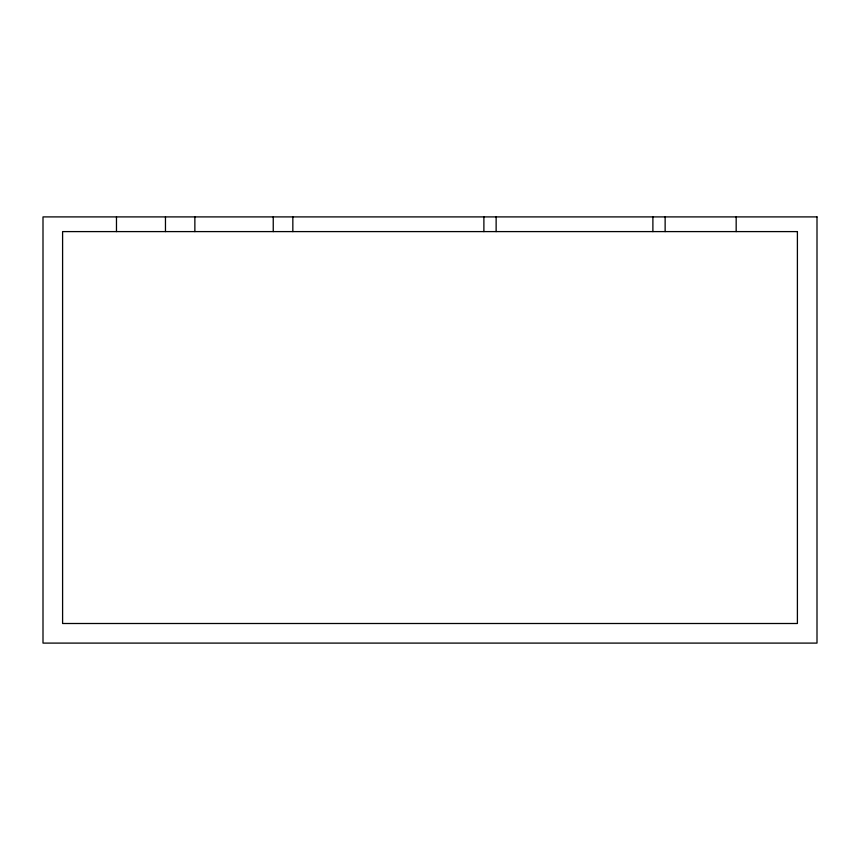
<?xml version="1.0" encoding="UTF-8"?>
<svg xmlns="http://www.w3.org/2000/svg" width="860" height="860" viewBox="0 0 860 860"><rect width="100%" height="100%" fill="white"/><g stroke="black" fill="none" stroke-linecap="round" stroke-linejoin="round"><path stroke-width="1.29" d="M736.171 216.903L736.171 231.598M665.135 216.903L665.135 231.598M652.89 216.903L652.89 231.598M496.134 216.903L496.134 231.598M483.89 216.903L483.89 231.598M292.841 216.903L292.841 231.598M273.243 216.903L273.243 231.598M194.865 216.903L194.865 231.598M165.464 216.903L165.464 231.598M116.476 216.903L116.476 231.598M817 216.903L43 216.903L43 643.097L817 643.097L817 216.903M797.403 231.598L62.597 231.598L62.597 623.5L797.403 623.5L797.403 231.598"/></g></svg>
